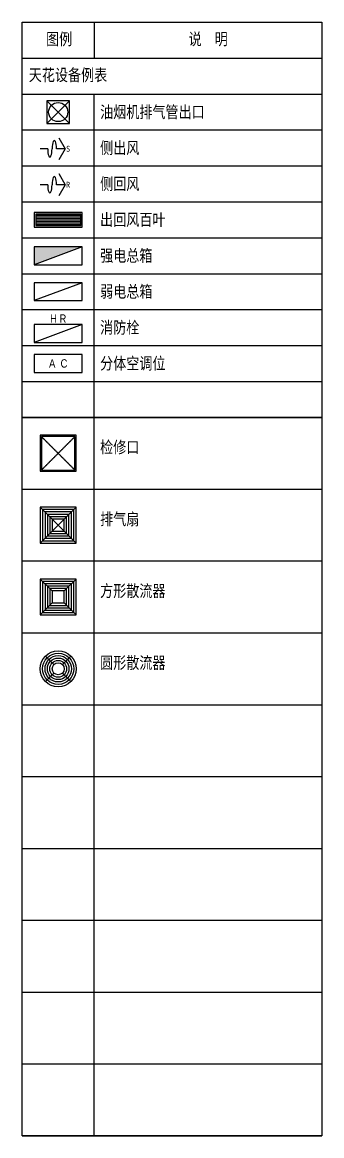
# Model space of a CAD drawing. Extents: x -153478 to 95136, y -45571 to 574449.
# Drawn here: x -121524 to -119024, y 563440 to 572740 of the extents above; entities that cross this region are included whole.
import ezdxf

# ---------------------------------------------------------------- set-up
doc = ezdxf.new("R2010")
doc.units = 0
doc.header["$LTSCALE"] = 10
doc.header["$MEASUREMENT"] = 0
doc.linetypes.add('DASH', pattern=[0.35, 0.25, -0.1])
doc.layers.get('0').update_dxf_attribs({"linetype": 'CONTINUOUS'})
doc.layers.add('D天花灯具', color=1, linetype='CONTINUOUS')
doc.layers.add('SHY强弱电开关', color=1, linetype='CONTINUOUS')
doc.styles.add('-宋体', font='simhei.ttf', dxfattribs={"width": 0.8})
doc.styles.add('KKD-fangsong', font='', dxfattribs={"width": 0.8})
doc.styles.get('KKD-fangsong').set_extended_font_data('SimSun')

# ---------------------------------------------------------------- blocks, each defined once
blk = doc.blocks.new('*U97')
at = {"color": 8}
for p, q in [((-150, 150), (-50, 50)), ((50, 50), (150, 150)), ((-150, -150), (-50, -50)), ((50, -50), (150, -150))]:
    blk.add_line(p, q, dxfattribs=at)
blk.add_lwpolyline([(-150, -150), (150, -150), (150, 150), (-150, 150)], close=True)
for points in [[(-130, -130), (130, -130), (130, 130), (-130, 130)], [(-110, -110), (110, -110), (110, 110), (-110, 110)], [(-90, -90), (90, -90), (90, 90), (-90, 90)], [(-70, -70), (70, -70), (70, 70), (-70, 70)], [(-50, -50), (50, -50), (50, 50), (-50, 50)]]:
    blk.add_lwpolyline(points, close=True, dxfattribs=at)
for points in [[(-50, 50), (0, 0), (-50, -50)], [(50, 50), (0, 0), (50, -50)]]:
    blk.add_lwpolyline(points, dxfattribs=at)
blk = doc.blocks.new('*U86')
at = {"color": 8}
for p, q in [((-187.5, 42.5), (187.5, 42.5)), ((-187.5, 32.5), (187.5, 32.5)), ((-187.5, 17.5), (187.5, 17.5)), ((-187.5, 7.5), (187.5, 7.5)), ((-187.5, -7.5), (187.5, -7.5)), ((-187.5, -17.5), (187.5, -17.5)), ((-187.5, -32.5), (187.5, -32.5)), ((-187.5, -42.5), (187.5, -42.5))]:
    blk.add_line(p, q, dxfattribs=at)
for points in [[(200, 60), (-200, 60), (-200, -60), (200, -60)], [(187.5, 47.5), (-187.5, 47.5), (-187.5, -47.5), (187.5, -47.5)]]:
    blk.add_lwpolyline(points, close=True)
blk = doc.blocks.new('油烟机排气管出口')
for p, q in [((95, 95), (-95, -95)), ((-95, 95), (95, -95))]:
    blk.add_line(p, q)
blk.add_lwpolyline([(95, -95), (95, 95), (-95, 95), (-95, -95)], close=True)
blk.add_circle((0, 0), 80)
blk = doc.blocks.new('出风方向图例')
blk.add_line((62.2, 0), (0, 0))
for points in [[(207, 0), (135.3, 0)], [(154.2, 92.4), (207, 0), (154.2, -92.4)]]:
    blk.add_lwpolyline(points)
for centre, major_axis in [((80.4, 0), (0, -68.6)), ((117, 0), (0, 68.6))]:
    blk.add_ellipse(centre, major_axis=major_axis, ratio=0.266667, start_param=4.712389, end_param=7.853982)
at = {"color": 0, "linetype": 'ByBlock', "style": '-宋体', "width": 0.85}
blk.add_attdef('出风方向', (215.1, -25.1), '', height=50, dxfattribs=at)
blk = doc.blocks.new('*U100')
h = blk.add_hatch(color=256)
h.dxf.hatch_style = 1
h.paths.add_polyline_path([(200, 75), (-200, 75), (-200, -75)])
blk.add_line((200, 75), (-200, -75))
blk.add_lwpolyline([(-200, -75), (200, -75), (200, 75), (-200, 75)], close=True)
blk = doc.blocks.new('*U101')
blk.add_line((200, 75), (-200, -75))
blk.add_lwpolyline([(-200, -75), (200, -75), (200, 75), (-200, 75)], close=True)
blk = doc.blocks.new('*U89')
blk.add_line((200, 75), (-200, -75))
blk.add_lwpolyline([(-200, -75), (200, -75), (200, 75), (-200, 75)], close=True)
at = {"color": 7, "insert": (0, 125), "char_height": 80, "width": 190, "attachment_point": 5, "style": 'KKD-fangsong'}
blk.add_mtext('{\\fArial|b0|i0|c0|p32;\\H0.88x;H R}', dxfattribs=at)
blk = doc.blocks.new('*U90')
blk.add_lwpolyline([(-200, -75), (200, -75), (200, 75), (-200, 75)], close=True)
at = {"color": 7, "insert": (0, 0), "char_height": 80, "width": 190, "attachment_point": 5, "style": 'KKD-fangsong'}
blk.add_mtext('{\\fArial|b0|i0|c0|p32;\\H0.88x;A  C}', dxfattribs=at)
blk = doc.blocks.new('检修口')
at = {"color": 8, "linetype": 'DASH', "ltscale": 0.2}
for p, q in [((-140, 140), (140, -140)), ((140, 140), (-140, -140))]:
    blk.add_line(p, q, dxfattribs=at)
blk.add_lwpolyline([(-150, -150), (150, -150), (150, 150), (-150, 150)], close=True)
at = {"color": 8}
blk.add_lwpolyline([(-140, -140), (140, -140), (140, 140), (-140, 140)], close=True, dxfattribs=at)
blk = doc.blocks.new('*U94')
blk.add_blockref('检修口', (0, 0))
blk = doc.blocks.new('*U95')
at = {"color": 8}
for p, q in [((-150, 150), (-50, 50)), ((50, 50), (150, 150)), ((-150, -150), (-50, -50)), ((50, -50), (150, -150))]:
    blk.add_line(p, q, dxfattribs=at)
blk.add_lwpolyline([(-150, -150), (150, -150), (150, 150), (-150, 150)], close=True)
for points in [[(-130, -130), (130, -130), (130, 130), (-130, 130)], [(-110, -110), (110, -110), (110, 110), (-110, 110)], [(-90, -90), (90, -90), (90, 90), (-90, 90)], [(-70, -70), (70, -70), (70, 70), (-70, 70)], [(-50, -50), (50, -50), (50, 50), (-50, 50)]]:
    blk.add_lwpolyline(points, close=True, dxfattribs=at)
blk = doc.blocks.new('A$C23F677EC')
at = {"color": 8}
for p, q in [((-106.1, 106.1), (-35.4, 35.4)), ((35.4, 35.4), (106.1, 106.1)), ((-106.1, -106.1), (-35.4, -35.4)), ((35.4, -35.4), (106.1, -106.1))]:
    blk.add_line(p, q, dxfattribs=at)
for radius in [150, 50]:
    blk.add_circle((0, 0), radius)
for radius in [130, 110, 90, 70]:
    blk.add_circle((0, 0), radius, dxfattribs=at)
blk = doc.blocks.new('*U96')
blk.add_blockref('A$C23F677EC', (0, 0))

msp = doc.modelspace()

# ---------------------------------------------------------------- hatches: boundary and pattern name
h = msp.add_hatch()
h.set_pattern_fill('_USER', color=123, scale=300, pattern_type=0)
h.set_pattern_definition([(0, (-121523.6, 572739.63), (0, 300), [])])
h.paths.add_polyline_path([(-121523.6, 569439.6), (-119023.6, 569439.6), (-119023.6, 572739.6), (-121523.6, 572739.6)])
h = msp.add_hatch()
h.set_pattern_fill('_USER', color=123, scale=600, pattern_type=0)
h.set_pattern_definition([(0, (-121523.6, 569439.6), (0, 600), [])])
h.paths.add_polyline_path([(-121523.6, 569439.6), (-119023.6, 569439.6), (-119023.6, 563439.6), (-121523.6, 563439.6)])

# ---------------------------------------------------------------- linework, layer by layer
at = {"color": 123}
for p, q in [((-120923.6, 572739.6), (-120923.6, 572439.6)), ((-120923.6, 563439.6), (-120923.6, 572139.6))]:
    msp.add_line(p, q, dxfattribs=at)
at = {"color": 1}
msp.add_line((-119023.6, 569439.6), (-121523.6, 569439.6), dxfattribs=at)
msp.add_lwpolyline([(-121523.6, 572739.6), (-119023.6, 572739.6), (-119023.6, 563439.6), (-121523.6, 563439.6)], close=True, dxfattribs=at)

# ---------------------------------------------------------------- block references
at = {"layer": 'D天花灯具'}
for name, p in [('油烟机排气管出口', (-121223.6, 571989.6)), ('*U86', (-121223.6, 571089.6)), ('*U94', (-121223.6, 569139.6)), ('*U97', (-121223.6, 568539.6)), ('*U95', (-121223.6, 567939.6)), ('*U96', (-121223.6, 567339.6))]:
    msp.add_blockref(name, p, dxfattribs=at)
for p, values in [((-121373.6, 571683.1), {'出风方向': 'S'}), ((-121373.6, 571383.1), {'出风方向': 'R'})]:
    msp.add_blockref('出风方向图例', p, dxfattribs=at).add_auto_attribs(values)
at = {"layer": 'SHY强弱电开关'}
for name, p in [('*U100', (-121223.6, 570789.6)), ('*U101', (-121223.6, 570489.6)), ('*U89', (-121223.6, 570139.6)), ('*U90', (-121223.6, 569889.6))]:
    msp.add_blockref(name, p, dxfattribs=at)

# ---------------------------------------------------------------- texts
at = {"char_height": 100, "attachment_point": 1, "style": '-宋体'}
for s, width, insert in [('\\pi198.67;图例', 600, (-121523.6, 572649.6)), ('\\pi788.44;说  明', 1900, (-120923.6, 572649.6)), (' 天花设备例表', 2500, (-121523.6, 572349.6)), ('油烟机排气管出口', 1850, (-120873.6, 572040.6)), ('侧出风', 1850, (-120873.6, 571740.6)), ('侧回风', 1850, (-120873.6, 571440.6)), ('出回风百叶', 1850, (-120873.6, 571140.6)), ('强电总箱', 1850, (-120873.6, 570840.6)), ('弱电总箱', 1850, (-120873.6, 570540.6)), ('消防栓', 1850, (-120873.6, 570240.6)), ('分体空调位', 1850, (-120873.6, 569940.6)), ('检修口', 1850, (-120873.6, 569240.6)), ('排气扇', 1850, (-120873.6, 568640.6)), ('方形散流器', 1850, (-120873.6, 568040.6)), ('圆形散流器', 1850, (-120873.6, 567440.6))]:
    msp.add_mtext_dynamic_manual_height_columns(s, width=width, gutter_width=300, heights=[0], dxfattribs=dict(at, insert=insert))

doc.saveas('drawing.dxf')
